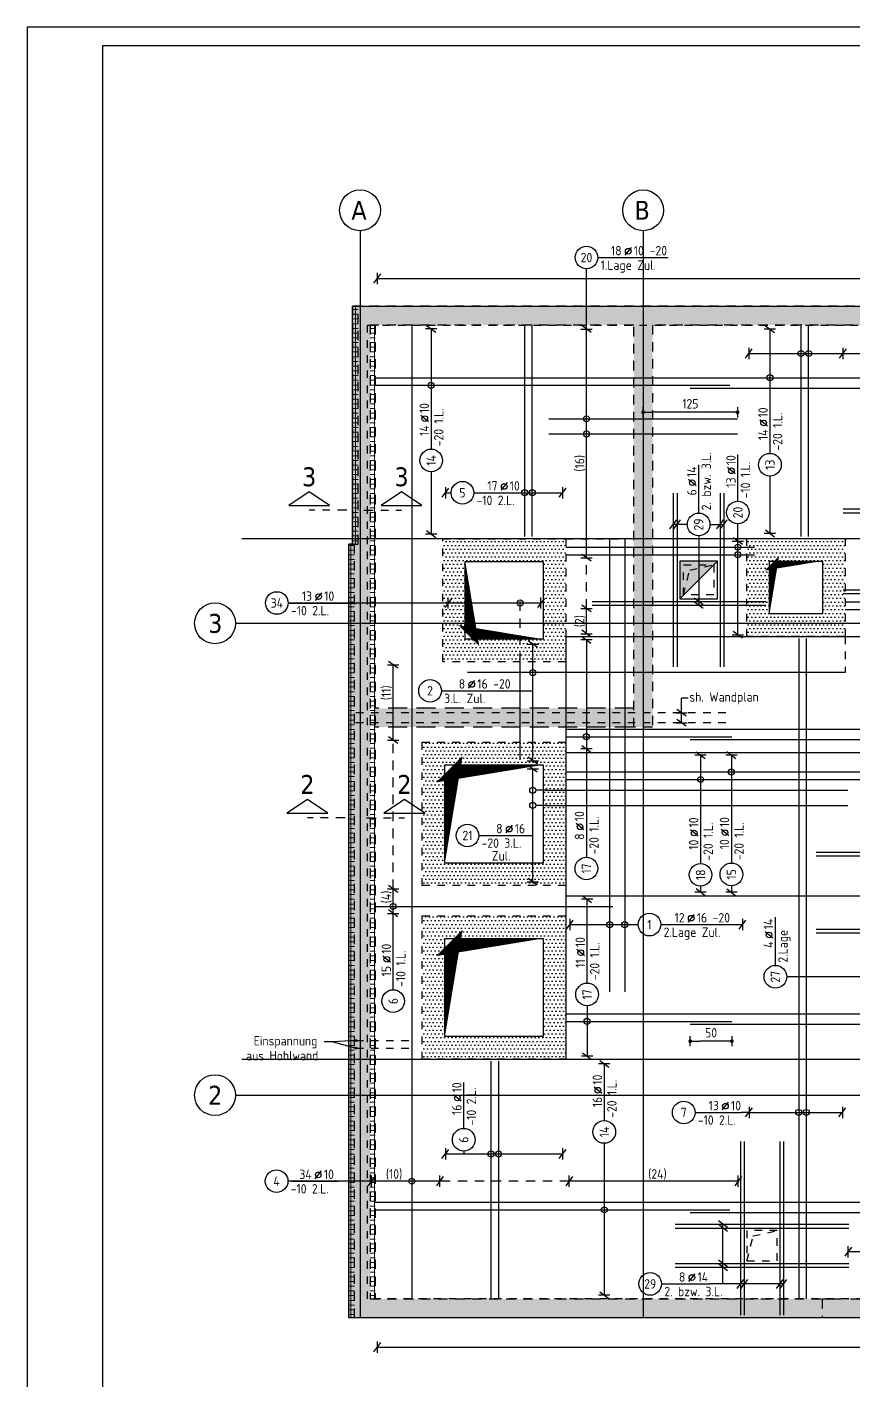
# Model space of a CAD drawing. Extents: x 0 to 83.7, y -3.8 to 29.7.
# Drawn here: x 0 to 10.95, y 11.77 to 29.7 of the extents above; entities that cross this region are included whole.
import ezdxf
from ezdxf.enums import TextEntityAlignment as Align

# ---------------------------------------------------------------- set-up
doc = ezdxf.new("R2010")
doc.units = 0
doc.header["$LTSCALE"] = 0.5
for name, pattern in [('AUSGEZOGEN', [1000.01, 1000, 0.01]), ('DOT', [0.175, 0.05, -0.125]), ('HIDDEN2', [0.187, 0.125, -0.062]), ('PUNKT', [0.175, 0.05, -0.125]), ('STRICHLINIE', [0.75, 0.5, -0.25]), ('STRICHPUNKT2', [0.55, 0.25, -0.125, 0.05, -0.125]), ('VERDECKT', [0.375, 0.25, -0.125])]:
    doc.linetypes.add(name, pattern=pattern)
for name, color, linetype in [('ACHSEN', 7, 'Continuous'), ('Attika DG', 7, 'Continuous'), ('BETON', 7, 'Continuous'), ('DD', 7, 'Continuous'), ('grau_dunkel', 7, 'Continuous'), ('grau_mittel', 7, 'Continuous'), ('HILFE', 7, 'Continuous'), ('MASSE', 7, 'Continuous'), ('OBJEKT', 7, 'Continuous'), ('RAHMEN', 7, 'Continuous'), ('RND', 7, 'Continuous'), ('SCHATTEN', 7, 'Continuous'), ('SCHNITTE', 7, 'Continuous'), ('SFP_Achsen', 7, 'Continuous'), ('TEXT', 7, 'Continuous'), ('VERDECKT', 7, 'Continuous'), ('VERDECKT2', 7, 'Continuous')]:
    doc.layers.add(name, color=color, linetype=linetype)
doc.layers.add('NOPLOT', color=7, linetype='Continuous', plot=False)
doc.layers.add('zila_01_rb_02_stb-fertig_05_schraff', color=144, linetype='Continuous', lineweight=9)
doc.styles.add('helv', font='tahoma.ttf')
doc.styles.add('txt', font='isocp.shx')
doc.dimstyles.new('DOT_I', dxfattribs={"dimscale": 0.5, "dimtxt": 0.25, "dimasz": 0.25, "dimexe": 0.1, "dimexo": 0.3, "dimgap": 0.1, "dimtad": 1, "dimdec": 3, "dimzin": 3, "dimtxsty": 'txt', "dimblk": 'DOT', "dimblk1": 'DOT', "dimblk2": 'DOT', "dimsah": 1, "dimcen": 0.1, "dimse1": 1, "dimse2": 1, "dimazin": 0, "dimtfac": 1, "dimtdec": 4, "dimtix": 1, "dimtmove": 2, "dimatfit": 3, "dimfxl": 0, "dimtvp": 1, "dimtolj": 1, "dimtzin": 0, "dimarcsym": 0})
pattern_1 = [(0, (-74.275054, -30.1662), (0.025, 0.05), [0, -0.05])]

# ---------------------------------------------------------------- blocks, each defined once
blk = doc.blocks.new('Aufkantung')
at = {"color": 0, "linetype": 'ByBlock', "lineweight": -2}
for points in [[(-0.1, 10.25), (-0.05, 10.25), (-0.05, 13.4), (35.175, 13.4), (35.175, 0), (-0.1, 0)], [(0.15, 13.15), (34.925, 13.15), (34.925, 0.25), (0.15, 0.25)], [(1.145, 10.32), (2.775, 10.32), (2.775, 8.69), (1.145, 8.69)], [(5.175, 10.325), (6.475, 10.325), (6.475, 9.025), (5.175, 9.025)], [(1.445, 10.02), (2.475, 10.02), (2.475, 8.99), (1.445, 8.99)], [(5.475, 10.025), (6.175, 10.025), (6.175, 9.325), (5.475, 9.325)], [(0.875, 7.625), (2.775, 7.625), (2.775, 5.725), (0.875, 5.725)], [(1.175, 7.325), (2.475, 7.325), (2.475, 6.025), (1.175, 6.025)], [(0.875, 5.325), (2.775, 5.325), (2.775, 3.425), (0.875, 3.425)], [(1.175, 5.025), (2.475, 5.025), (2.475, 3.725), (1.175, 3.725)]]:
    blk.add_lwpolyline(points, close=True, dxfattribs=at)
blk = doc.blocks.new('lei_gre')
at = {"layer": 'RND', "color": 7, "linetype": 'Continuous'}
for p, q in [((-0.09, -0.12), (0.09, 0.12)), ((0, 0.15), (0, -0.15))]:
    blk.add_line(p, q, dxfattribs=at)
blk = doc.blocks.new('RND_LEI')
at = {"layer": 'RND', "color": 7, "linetype": 'Continuous'}
blk.add_line((1.022, 0.066), (1.19, 0.27), dxfattribs=at)
for centre, radius in [((0, 0), 0.3), ((1.106, 0.168), 0.075)]:
    blk.add_circle(centre, radius, dxfattribs=at)
at = {"layer": 'RND', "color": 7, "linetype": 'Continuous', "style": 'txt'}
blk.add_attdef('POSL', text='', height=0.25, dxfattribs=at).set_placement((0, 0), align=Align.MIDDLE)
blk.add_attdef('ANZ', text='', height=0.25, dxfattribs=at).set_placement((0.931, 0.057), align=Align.RIGHT)
for tag, p in [('DUM', (1.253, 0.057)), ('ABSTD', (1.674, 0.057)), ('POSTXT', (0.374, -0.327))]:
    blk.add_attdef(tag, p, '', height=0.25, dxfattribs=at)
blk = doc.blocks.new('DOT')
at = {"layer": 'MASSE', "color": 7, "linetype": 'Continuous'}
for p, q in [((0, 0), (-1, 0)), ((0, 0.54), (0, -0.54))]:
    blk.add_line(p, q, dxfattribs=at)
at = {"layer": 'MASSE', "color": 7, "linetype": 'Continuous', "const_width": 0.2}
blk.add_lwpolyline([(-0.1, 0, 1), (0.1, 0, 1)], format="xyb", close=True, dxfattribs=at)
blk = doc.blocks.new('*D46')
at = {"layer": 'Defpoints', "color": 0, "linetype": 'AUSGEZOGEN', "transparency": 16777216}
for p in [(8.785, 16.267), (8.785, 16.267), (9.335, 16.267)]:
    blk.add_point(p, dxfattribs=at)
at = {"layer": 'MASSE', "color": 0, "linetype": 'AUSGEZOGEN', "lineweight": -2, "transparency": 16777216}
blk.add_line((9.21, 16.267), (8.91, 16.267), dxfattribs=at)
at = {"layer": 'MASSE', "color": 0, "linetype": 'AUSGEZOGEN', "lineweight": -2, "transparency": 16777216, "xscale": 0.125, "yscale": 0.125, "zscale": 0.125, "rotation": 180}
blk.add_blockref('DOT', (8.785, 16.267), dxfattribs=at)
at = {"layer": 'MASSE', "color": 0, "linetype": 'AUSGEZOGEN', "lineweight": -2, "transparency": 16777216, "xscale": 0.125, "yscale": 0.125, "zscale": 0.125}
blk.add_blockref('DOT', (9.335, 16.267), dxfattribs=at)
at = {"layer": 'MASSE', "color": 0, "linetype": 'AUSGEZOGEN', "transparency": 16777216, "insert": (9.06, 16.379), "char_height": 0.125, "attachment_point": 5, "style": 'txt'}
blk.add_mtext('\\A1;50', dxfattribs=at)
blk = doc.blocks.new('*D48')
at = {"layer": 'Defpoints', "color": 0, "linetype": 'AUSGEZOGEN', "transparency": 16777216}
for p in [(8.16, 24.597), (8.16, 24.597), (9.41, 24.597)]:
    blk.add_point(p, dxfattribs=at)
at = {"layer": 'MASSE', "color": 0, "linetype": 'AUSGEZOGEN', "lineweight": -2, "transparency": 16777216}
blk.add_line((9.285, 24.597), (8.285, 24.597), dxfattribs=at)
at = {"layer": 'MASSE', "color": 0, "linetype": 'AUSGEZOGEN', "lineweight": -2, "transparency": 16777216, "xscale": 0.125, "yscale": 0.125, "zscale": 0.125, "rotation": 180}
blk.add_blockref('DOT', (8.16, 24.597), dxfattribs=at)
at = {"layer": 'MASSE', "color": 0, "linetype": 'AUSGEZOGEN', "lineweight": -2, "transparency": 16777216, "xscale": 0.125, "yscale": 0.125, "zscale": 0.125}
blk.add_blockref('DOT', (9.41, 24.597), dxfattribs=at)
at = {"layer": 'MASSE', "color": 0, "linetype": 'AUSGEZOGEN', "transparency": 16777216, "insert": (8.785, 24.71), "char_height": 0.125, "attachment_point": 5, "style": 'txt'}
blk.add_mtext('\\A1;125', dxfattribs=at)
blk = doc.blocks.new('SCHN-1')
at = {"layer": 'SCHNITTE', "color": 5, "linetype": 'Continuous'}
blk.add_lwpolyline([(0.54, 0.125), (0, 0.485), (-0.54, 0.125)], close=True, dxfattribs=at)
at = {"layer": 'SCHNITTE', "color": 6, "linetype": 'Continuous', "style": 'helv'}
blk.add_attdef('SCHN-1', text='', height=0.5, dxfattribs=at).set_placement((0, 0.635), align=Align.CENTER)
blk = doc.blocks.new('A1-35-0')
at = {"layer": 'RAHMEN'}
for p, q in [((118.9, 59.4), (0, 59.4)), ((0, 59.4), (0, 0))]:
    blk.add_line(p, q, dxfattribs=at)
at = {"layer": 'RAHMEN', "color": 5}
for p, q in [((118.4, 58.9), (2, 58.9)), ((2, 58.9), (2, 0.5))]:
    blk.add_line(p, q, dxfattribs=at)

msp = doc.modelspace()

# ---------------------------------------------------------------- hatches: boundary and pattern name
at = {"layer": 'Attika DG', "linetype": 'AUSGEZOGEN'}
h = msp.add_hatch(dxfattribs=at)
h.set_pattern_fill('DOTS', color=102, scale=0.8, double=1)
h.set_pattern_definition([(0, (-74.275054, 0.027677), (0.025, 0.05), [0, -0.05])])
h.paths.add_polyline_path([(39.5349, 26.0023), (4.3099, 26.0023), (4.3099, 22.8523), (4.2599, 22.8523), (4.2599, 12.6023), (39.5349, 12.6023)])
h.paths.add_polyline_path([(4.5099, 25.7523), (39.2849, 25.7523), (39.2849, 12.8523), (4.5099, 12.8523)], flags=16)
h = msp.add_hatch(dxfattribs=at)
h.set_pattern_fill('DOTS', color=102, scale=0.8, double=1)
h.set_pattern_definition(pattern_1)
h.paths.add_polyline_path([(7.1349, 22.9223), (5.5049, 22.9223), (5.5049, 21.2923), (7.1349, 21.2923)])
h.paths.add_polyline_path([(6.8349, 22.6223), (5.8049, 22.6223), (5.8049, 21.5923), (6.8349, 21.5923)], flags=16)
h = msp.add_hatch(dxfattribs=at)
h.set_pattern_fill('DOTS', color=102, scale=0.8, double=1)
h.set_pattern_definition(pattern_1)
h.paths.add_polyline_path([(9.5349, 22.9273), (9.5349, 21.6273), (10.8349, 21.6273), (10.8349, 22.9273)])
h.paths.add_polyline_path([(9.8349, 22.6273), (9.8349, 21.9273), (10.5349, 21.9273), (10.5349, 22.6273)], flags=16)
h = msp.add_hatch(dxfattribs=at)
h.set_pattern_fill('DOTS', color=102, scale=0.8, double=1)
h.set_pattern_definition([(0, (-75.970054, -29.2862), (0.025, 0.05), [0, -0.05])])
h.paths.add_polyline_path([(5.2349, 20.2273), (5.2349, 18.3273), (7.1349, 18.3273), (7.1349, 20.2273)])
h.paths.add_polyline_path([(6.8349, 19.9273), (5.5349, 19.9273), (5.5349, 18.6273), (6.8349, 18.6273)], flags=16)
h = msp.add_hatch(dxfattribs=at)
h.set_pattern_fill('DOTS', color=102, scale=0.8, double=1)
h.set_pattern_definition([(0, (-75.970054, -31.5862), (0.025, 0.05), [0, -0.05])])
h.paths.add_polyline_path([(5.2349, 17.9273), (5.2349, 16.0273), (7.1349, 16.0273), (7.1349, 17.9273)])
h.paths.add_polyline_path([(6.8349, 17.6273), (5.5349, 17.6273), (5.5349, 16.3273), (6.8349, 16.3273)], flags=16)
at = {"layer": 'grau_dunkel', "transparency": 33554687}
msp.add_hatch(color=21, dxfattribs=at).paths.add_polyline_path([(9.1449, 22.6273), (8.6449, 22.6273), (8.6449, 22.1273)])
at = {"layer": 'grau_mittel'}
h = msp.add_hatch(color=61, dxfattribs=at)
h.paths.add_polyline_path([(39.2849, 25.7523), (39.2849, 12.8523), (39.1349, 12.8523), (39.1349, 12.6023), (39.5349, 12.6023), (39.5349, 26.0023), (4.3849, 26.0023), (4.3849, 22.8523), (4.3349, 22.8523), (4.3349, 12.6023), (10.5299, 12.6023), (10.5299, 12.8523), (4.5449, 12.8523), (4.5449, 25.7523), (8.0349, 25.7523), (8.0349, 20.4273), (8.2849, 20.4273), (8.2849, 25.7523)])
h.paths.add_polyline_path([(35.9849, 12.6023), (35.9849, 12.8523), (13.2899, 12.8523), (13.2899, 12.6023)], flags=17)
h.paths.add_polyline_path([(36.1849, 12.8523), (36.1849, 12.6023), (37.1849, 12.6023), (37.1849, 12.8523)], flags=17)
h.paths.add_polyline_path([(34.0849, 15.6773), (34.0849, 17.6523), (36.7849, 17.6523), (36.7849, 17.1873), (37.0349, 17.1873), (37.0349, 17.4373), (36.9549, 17.4373), (36.9549, 17.5873), (37.0349, 17.5873), (37.0349, 17.9023), (33.8349, 17.9023), (33.8349, 15.4273), (37.0349, 15.4273), (37.0349, 16.1373), (36.7849, 16.1373), (36.7849, 15.6773)], flags=17)
h = msp.add_hatch(color=61, dxfattribs=at)
h.paths.add_polyline_path([(39.1349, 12.6023), (39.1349, 12.8523), (37.1849, 12.8523), (37.1849, 12.6023)])
h.paths.add_polyline_path([(12.4199, 12.8523), (12.4199, 12.6023), (13.2899, 12.6023), (13.2899, 12.8523)])
h.paths.add_polyline_path([(10.5299, 12.8523), (10.5299, 12.6023), (12.2199, 12.6023), (12.2199, 12.8523)])
h.paths.add_polyline_path([(8.0349, 20.4273), (8.0349, 20.6773), (4.6099, 20.6773), (4.6099, 20.4273)])
h.paths.add_polyline_path([(36.7849, 16.1373), (37.0349, 16.1373), (37.0349, 17.1873), (36.7849, 17.1873)])
h.paths.add_polyline_path([(31.2849, 18.9473), (31.2849, 19.3473), (14.2949, 19.3473), (14.2949, 18.9473)])
at = {"layer": 'zila_01_rb_02_stb-fertig_05_schraff', "linetype": 'AUSGEZOGEN'}
h = msp.add_hatch(dxfattribs=at)
h.set_pattern_fill('ANSI37', color=102, scale=0.5, angle=-45)
h.set_pattern_definition([(0, (-74.275054, -30.1662), (1e-17, 0.0625), []), (90, (-74.275054, -30.1662), (-0.0625, 2e-17), [])])
h.paths.add_polyline_path([(4.3349, 22.8523), (4.2599, 22.8523), (4.2599, 12.6023), (4.3349, 12.6023)])
h.paths.add_polyline_path([(4.3849, 26.0023), (4.3099, 26.0023), (4.3099, 22.8523), (4.3349, 22.8523), (4.3849, 22.8523)])
h.paths.add_polyline_path([(4.6099, 25.7523), (4.5449, 25.7523), (4.5449, 18.6012), (4.6099, 18.6012)])
h.paths.add_polyline_path([(4.6099, 18.6012), (4.5449, 18.6012), (4.5449, 12.8523), (4.6099, 12.8523)])

# ---------------------------------------------------------------- linework, layer by layer
at = {"layer": 'ACHSEN', "color": 140, "linetype": 'AUSGEZOGEN'}
for p, q in [((4.4099, 27.0023), (4.4099, 12.6023)), ((8.1599, 27.0023), (8.1599, 12.6023)), ((2.7599, 21.8023), (39.5349, 21.8023)), ((2.7599, 15.5523), (39.5349, 15.5523))]:
    msp.add_line(p, q, dxfattribs=at)
at = {"layer": 'BETON', "color": 6, "linetype": 'AUSGEZOGEN'}
for p, q in [((4.3099, 26.0023), (39.5349, 26.0023)), ((4.3099, 22.8523), (4.3099, 26.0023)), ((4.2599, 12.6023), (4.2599, 22.8523)), ((4.2599, 22.8523), (4.3099, 22.8523)), ((4.3349, 12.6023), (4.2599, 12.6023)), ((39.5349, 12.6023), (4.2599, 12.6023))]:
    msp.add_line(p, q, dxfattribs=at)
for points in [[(5.8049, 22.6223), (6.8349, 22.6223), (6.8349, 21.5923), (5.8049, 21.5923)], [(9.8349, 22.6273), (10.5349, 22.6273), (10.5349, 21.9273), (9.8349, 21.9273)], [(5.5349, 19.9273), (6.8349, 19.9273), (6.8349, 18.6273), (5.5349, 18.6273)], [(5.5349, 17.6273), (6.8349, 17.6273), (6.8349, 16.3273), (5.5349, 16.3273)]]:
    msp.add_lwpolyline(points, close=True, dxfattribs=at)
at = {"layer": 'DD', "color": 7, "linetype": 'HIDDEN2'}
for p, q in [((8.6949, 22.1773), (8.7765, 22.507)), ((8.7765, 22.507), (9.0949, 22.5773)), ((9.5349, 13.3573), (9.6165, 13.687)), ((9.6115, 13.687), (9.9299, 13.7573))]:
    msp.add_line(p, q, dxfattribs=at)
for points in [[(8.6949, 22.5773), (9.0949, 22.5773), (9.0949, 22.1773), (8.6949, 22.1773)], [(9.9349, 13.7573), (9.5349, 13.7573), (9.5349, 13.3573), (9.9349, 13.3573)]]:
    msp.add_lwpolyline(points, close=True, dxfattribs=at)
at = {"layer": 'HILFE', "color": 102, "linetype": 'DOT'}
for p, q in [((7.1349, 22.9223), (7.9159, 22.9223)), ((10.8349, 21.6273), (10.8349, 21.1486))]:
    msp.add_line(p, q, dxfattribs=at)
at = {"layer": 'HILFE', "color": 102, "linetype": 'AUSGEZOGEN'}
for p, q in [((8.6681, 20.483), (8.6681, 20.8094)), ((8.7544, 20.8094), (8.6681, 20.8094)), ((4.0542, 16.2569), (3.935, 16.2569)), ((4.3549, 16.2764), (4.0542, 16.2569)), ((4.0542, 16.2569), (4.3549, 16.1764))]:
    msp.add_line(p, q, dxfattribs=at)
at = {"layer": 'NOPLOT', "color": 191, "linetype": 'AUSGEZOGEN'}
for p, q in [((2.8457, 22.9273), (41.7824, 22.9273)), ((7.1349, 21.6273), (41.7824, 21.6273)), ((7.1349, 21.6273), (7.1349, 16.0273)), ((7.1349, 20.0923), (41.7904, 20.0923)), ((7.1349, 18.1923), (41.7904, 18.1923)), ((2.8466, 16.0273), (41.7824, 16.0273))]:
    msp.add_line(p, q, dxfattribs=at)
at = {"layer": 'OBJEKT', "color": 7, "linetype": 'AUSGEZOGEN'}
msp.add_line((8.6449, 22.1273), (9.1449, 22.6273), dxfattribs=at)
msp.add_lwpolyline([(9.1449, 22.6273), (8.6449, 22.6273), (8.6449, 22.1273), (9.1449, 22.1273)], close=True, dxfattribs=at)
at = {"layer": 'RND', "color": 7, "linetype": 'AUSGEZOGEN'}
for p, q in [((7.5598, 26.6474), (8.491, 26.6474)), ((4.6388, 26.37), (23.7131, 26.37)), ((7.4098, 25.7005), (7.4098, 26.4974)), ((5.3522, 25.7021), (5.3522, 24.1101)), ((7.4098, 22.67), (7.4098, 25.7005)), ((9.8394, 25.6974), (9.8394, 24.053)), ((9.5611, 25.3763), (10.8071, 25.3763)), ((10.8071, 25.3763), (11.2805, 25.3763)), ((9.4141, 23.4197), (9.4141, 24.0372)), ((8.8956, 23.2621), (8.8956, 23.9021)), ((5.3522, 23.8101), (5.3522, 22.9852)), ((9.8394, 23.753), (9.8394, 22.9938)), ((5.5417, 23.5319), (5.6165, 23.5319)), ((5.9165, 23.5319), (7.0939, 23.5319)), ((9.4141, 22.8916), (9.4141, 23.1197)), ((9.4141, 21.6497), (9.4141, 22.8916)), ((5.5782, 22.0713), (3.4586, 22.0713)), ((3.4586, 22.0713), (4.3649, 22.0713)), ((6.8071, 22.0713), (5.5782, 22.0713)), ((7.4098, 21.6649), (7.4098, 21.9978)), ((6.6988, 19.9824), (6.6988, 21.5264)), ((7.4078, 21.5839), (7.4078, 20.1407)), ((4.8489, 20.2553), (4.8489, 21.2534)), ((5.4874, 20.9087), (6.6988, 20.9087)), ((7.4078, 20.1407), (7.4078, 18.7038)), ((8.9203, 20.0568), (8.9203, 18.6212)), ((9.3285, 20.0575), (9.3285, 18.6266)), ((6.6977, 18.377), (6.6977, 19.8737)), ((5.9831, 18.992), (6.6977, 18.992)), ((8.9203, 18.3212), (8.9203, 18.2432)), ((9.3285, 18.3266), (9.3285, 18.2388)), ((4.8489, 17.9602), (4.8489, 18.283)), ((7.4177, 17.0372), (7.4177, 18.1474)), ((4.8489, 17.567), (4.8489, 17.9602)), ((7.1902, 17.8115), (8.0936, 17.8115)), ((8.3936, 17.8115), (9.476, 17.8115)), ((9.9112, 17.2707), (9.9112, 17.9107)), ((4.8489, 16.9486), (4.8489, 17.567)), ((7.4177, 16.7372), (7.4177, 16.0691)), ((7.6449, 15.966), (7.6449, 15.2148)), ((5.7833, 15.1124), (5.7833, 15.7179)), ((8.8473, 15.323), (9.4643, 15.323)), ((9.5625, 15.323), (9.4643, 15.323)), ((9.5625, 15.323), (10.7989, 15.323)), ((7.6449, 14.9148), (7.6449, 12.9015)), ((5.5403, 14.7741), (7.0933, 14.7741)), ((5.7833, 14.8124), (5.7833, 14.7741)), ((4.5634, 14.4127), (3.4548, 14.4127)), ((3.5042, 14.4127), (4.1184, 14.4127)), ((5.4674, 14.4127), (4.5634, 14.4127)), ((9.4189, 14.4127), (7.1801, 14.4127)), ((11.421, 13.4778), (10.876, 13.4778)), ((8.4033, 13.052), (9.0433, 13.052)), ((4.6388, 12.2139), (23.7131, 12.2139))]:
    msp.add_line(p, q, dxfattribs=at)
at = {"layer": 'RND', "color": 102, "linetype": 'AUSGEZOGEN'}
for p, q in [((8.7456, 23.1121), (8.5599, 23.1121)), ((8.8956, 22.9621), (8.8956, 22.0423)), ((9.0456, 23.1121), (9.2299, 23.1121)), ((11.8849, 17.1207), (10.0612, 17.1207)), ((9.2166, 13.052), (9.2166, 13.8423)), ((10.0199, 13.052), (9.0433, 13.052))]:
    msp.add_line(p, q, dxfattribs=at)
at = {"layer": 'RND', "color": 7, "linetype": 'VERDECKT'}
for p, q in [((7.4098, 21.9978), (7.4098, 22.67)), ((4.8489, 18.283), (4.8489, 20.2553)), ((7.1801, 14.4127), (5.4674, 14.4127))]:
    msp.add_line(p, q, dxfattribs=at)
at = {"layer": 'RND', "color": 102, "linetype": 'VERDECKT'}
for p, q in [((6.5308, 21.2923), (6.5308, 22.1213)), ((6.8699, 19.591), (6.6477, 19.591)), ((6.8699, 19.391), (6.6477, 19.391))]:
    msp.add_line(p, q, dxfattribs=at)
at = {"layer": 'RND', "color": 1, "linetype": 'AUSGEZOGEN'}
for points in [[(5.096, 25.7523), (5.096, 12.8523)], [(6.5909, 22.9523), (6.5909, 25.7523)], [(6.6909, 22.9523), (6.6909, 25.7523)], [(10.2523, 22.9523), (10.2523, 25.7523)], [(10.3523, 22.9523), (10.3523, 25.7523)], [(4.6099, 25.0548), (15.1099, 25.0548)], [(4.6099, 24.9548), (9.3099, 24.9548)], [(8.7849, 24.9191), (19.2849, 24.9191)], [(6.9099, 24.511), (9.4099, 24.511)], [(6.9099, 24.311), (9.4099, 24.311)], [(8.5599, 23.5273), (8.5599, 21.2273)], [(8.6099, 23.5273), (8.6099, 21.2273)], [(9.1799, 23.5273), (9.1799, 21.2273)], [(9.2299, 23.5273), (9.2299, 21.2273)], [(14.4099, 23.3123), (10.8099, 23.3123)], [(14.4099, 23.2623), (10.8099, 23.2623)], [(7.1349, 22.811), (9.6349, 22.811)], [(7.7159, 22.9223), (7.7159, 16.9223)], [(7.9159, 22.9223), (7.9159, 16.9223)], [(7.1349, 22.711), (9.6349, 22.711)], [(14.4099, 22.2423), (10.8099, 22.2423)], [(7.4849, 22.0923), (9.7849, 22.0923)], [(14.4099, 22.1923), (10.8099, 22.1923)], [(10.8349, 22.0858), (21.9849, 22.0858)], [(7.4849, 22.0423), (9.7849, 22.0423)], [(10.8349, 21.9858), (17.9849, 21.9858)], [(10.2207, 21.6023), (10.2207, 12.8523)], [(10.3207, 21.6023), (10.3207, 12.8523)], [(6.5308, 19.9923), (6.5308, 21.2923)], [(10.8349, 21.1486), (5.8349, 21.1486)], [(7.1349, 20.3996), (17.6349, 20.3996)], [(7.1349, 20.2996), (9.3349, 20.2996)], [(8.7849, 20.264), (19.2849, 20.264)], [(7.1349, 19.8333), (18.2849, 19.8333)], [(7.1349, 19.7333), (12.6349, 19.7333)], [(6.8699, 19.591), (10.8699, 19.591)], [(6.8699, 19.391), (10.8699, 19.391)], [(10.4499, 18.7723), (12.7499, 18.7723)], [(10.4499, 18.7223), (12.7499, 18.7223)], [(4.6099, 18.0516), (7.7599, 18.0516)], [(10.4499, 17.7523), (12.7499, 17.7523)], [(10.4499, 17.7023), (12.7499, 17.7023)], [(7.1349, 16.6286), (17.6349, 16.6286)], [(7.1349, 16.5286), (9.3349, 16.5286)], [(8.7849, 16.493), (19.2849, 16.493)], [(6.1445, 16.0023), (6.1445, 12.8523)], [(6.2445, 16.0023), (6.2445, 12.8523)], [(9.4499, 14.9373), (9.4499, 12.6373)], [(9.4999, 14.9373), (9.4999, 12.6373)], [(9.9699, 14.9373), (9.9699, 12.6373)], [(10.0199, 14.9373), (10.0199, 12.6373)], [(4.6099, 14.1331), (15.1099, 14.1331)], [(4.6099, 14.0331), (9.3099, 14.0331)], [(8.7849, 13.9975), (19.2849, 13.9975)], [(8.5849, 13.8423), (10.8849, 13.8423)], [(8.5849, 13.7923), (10.8849, 13.7923)], [(8.5849, 13.3223), (10.8849, 13.3223)], [(8.5849, 13.2723), (10.8849, 13.2723)]]:
    msp.add_lwpolyline(points, dxfattribs=at)
at = {"layer": 'RND', "color": 1, "linetype": 'HIDDEN2'}
for points in [[(9.2553, 20.6155), (4.3553, 20.6155)], [(9.2553, 20.483), (4.3553, 20.483)], [(4.3549, 16.2764), (5.1549, 16.2764)], [(4.3549, 16.1764), (5.1549, 16.1764)]]:
    msp.add_lwpolyline(points, dxfattribs=at)
at = {"layer": 'RND', "color": 7, "linetype": 'AUSGEZOGEN', "const_width": 0.0125}
for points in [[(6.8761, 19.591, 1), (6.8636, 19.591, 1)], [(6.8761, 19.391, 1), (6.8636, 19.391, 1)]]:
    msp.add_lwpolyline(points, format="xyb", close=True, dxfattribs=at)
at = {"layer": 'RND', "color": 7, "linetype": 'AUSGEZOGEN'}
for centre, radius in [((10.2523, 25.3763), 0.04), ((10.3523, 25.3763), 0.04), ((5.3522, 24.9548), 0.04), ((9.8394, 25.0548), 0.04), ((7.4098, 24.511), 0.04), ((7.4098, 24.311), 0.04), ((6.5909, 23.5319), 0.04), ((6.6909, 23.5319), 0.04), ((9.4141, 22.811), 0.04), ((9.4141, 22.711), 0.04), ((6.5308, 22.0713), 0.04), ((6.6988, 21.1486), 0.04), ((7.4078, 20.2996), 0.04), ((8.9203, 19.7333), 0.04), ((9.3285, 19.8333), 0.04), ((6.6977, 19.591), 0.04), ((6.6977, 19.391), 0.04), ((4.8489, 18.0516), 0.04), ((7.7159, 17.8115), 0.04), ((7.9159, 17.8115), 0.04), ((7.4177, 16.5286), 0.04), ((4.3549, 16.2764), 0.0125), ((4.3549, 16.1764), 0.0125), ((10.2207, 15.323), 0.04), ((10.3207, 15.323), 0.04), ((6.1445, 14.7741), 0.04), ((6.2445, 14.7741), 0.04), ((5.096, 14.4127), 0.04), ((7.6449, 14.0331), 0.04)]:
    msp.add_circle(centre, radius, dxfattribs=at)
at = {"layer": 'SCHATTEN', "color": 1, "linetype": 'AUSGEZOGEN'}
for points in [[(6.8349, 21.5923, 0, 0.168, 0), (5.8117, 21.676, 0, 0, 0), (5.8886, 21.5991, 0.168, 0, 0), (5.8049, 22.6223, 0, 0, 0)], [(9.8349, 21.9273, 0, 0.1141, 0), (9.8918, 22.6226, 0, 0, 0), (9.8395, 22.5704, 0.1141, 0, 0), (10.5349, 22.6273, 0, 0, 0)], [(5.5349, 18.6273, 0, 0.212, 0), (5.6405, 19.9186, 0, 0, 0), (5.5435, 19.8216, 0.212, 0, 0), (6.8349, 19.9273, 0, 0, 0)], [(5.5349, 16.3273, 0, 0.212, 0), (5.6405, 17.6186, 0, 0, 0), (5.5435, 17.5216, 0.212, 0, 0), (6.8349, 17.6273, 0, 0, 0)]]:
    msp.add_lwpolyline(points, format="xyseb", dxfattribs=at)
at = {"layer": 'SCHNITTE', "color": 5, "linetype": 'STRICHPUNKT2'}
for p, q in [((4.2366, 23.3007), (3.7366, 23.3007)), ((4.4602, 23.3007), (4.9602, 23.3007)), ((4.2127, 19.2255), (3.7127, 19.2255)), ((4.4973, 19.2255), (4.9973, 19.2255))]:
    msp.add_line(p, q, dxfattribs=at)
at = {"layer": 'SFP_Achsen', "color": 7, "linetype": 'AUSGEZOGEN'}
for centre in [(4.4099, 27.2727), (8.1599, 27.2727), (2.4894, 21.8023), (2.4894, 15.5523)]:
    msp.add_circle(centre, 0.2705, dxfattribs=at)
at = {"layer": 'VERDECKT', "color": 7, "linetype": 'VERDECKT', "lineweight": -2}
for p, q in [((4.3849, 22.8523), (4.3849, 26.0023)), ((4.5449, 25.7523), (4.5449, 12.8523)), ((8.0349, 25.7523), (4.5449, 25.7523)), ((4.6099, 25.7523), (4.6099, 12.8523)), ((8.0349, 20.4273), (8.0349, 25.7523)), ((39.2849, 25.7523), (8.2849, 25.7523)), ((8.2849, 25.7523), (8.2849, 20.4273)), ((4.3349, 22.8523), (4.2599, 22.8523)), ((4.3349, 12.6023), (4.3349, 22.8523)), ((4.3349, 22.8523), (4.3849, 22.8523)), ((8.2849, 20.4273), (8.0349, 20.4273)), ((4.5449, 12.8523), (10.5299, 12.8523)), ((10.5299, 12.8523), (10.5299, 12.6023)), ((10.5299, 12.6023), (4.3349, 12.6023))]:
    msp.add_line(p, q, dxfattribs=at)
for points in [[(39.5349, 26.0023), (4.3099, 26.0023), (4.3099, 22.8523), (4.3349, 22.8523)], [(4.3349, 12.6023), (4.2599, 12.6023), (4.2599, 22.8523), (4.3349, 22.8523)]]:
    msp.add_lwpolyline(points, dxfattribs=at)
at = {"layer": 'VERDECKT2', "color": 7, "linetype": 'STRICHLINIE'}
for p, q in [((8.0349, 20.6773), (4.6099, 20.6773)), ((8.0349, 20.4273), (4.6099, 20.4273)), ((10.5299, 12.8523), (12.2199, 12.8523)), ((12.2199, 12.6023), (10.5299, 12.6023))]:
    msp.add_line(p, q, dxfattribs=at)

# ---------------------------------------------------------------- block references
at = {"layer": 'Attika DG', "color": 102, "linetype": 'PUNKT'}
msp.add_blockref('Aufkantung', (4.3599, 12.6023), dxfattribs=at)
at = {"layer": 'RAHMEN', "color": 7, "linetype": 'AUSGEZOGEN', "xscale": 0.5, "yscale": 0.5, "zscale": 0.5}
msp.add_blockref('A1-35-0', (0, 0), dxfattribs=at)
at = {"layer": 'RND', "color": 7, "linetype": 'AUSGEZOGEN', "xscale": 0.5, "yscale": 0.5, "zscale": 0.5}
for p, values in [((7.4098, 26.6474), {'POSL': '20', 'DUM': '10', 'ANZ': '18', 'ABSTD': '-20', 'POSTXT': '1.Lage Zul.'}), ((5.7665, 23.5319), {'POSL': '5', 'DUM': '10', 'ANZ': '17', 'POSTXT': '-10 2.L.'}), ((3.3086, 22.0713), {'POSL': '34', 'DUM': '10', 'ANZ': '13', 'POSTXT': '-10 2.L.'}), ((5.3374, 20.9087), {'POSL': '2', 'DUM': '16', 'ANZ': '8', 'ABSTD': '-20', 'POSTXT': '3.L. Zul.'}), ((5.8331, 18.992), {'POSL': '21', 'DUM': '16', 'ANZ': '8', 'POSTXT': '-20 3.L.'}), ((8.2436, 17.8115), {'POSL': '1', 'DUM': '16', 'ANZ': '12', 'ABSTD': '-20', 'POSTXT': '2.Lage Zul.'}), ((8.6973, 15.323), {'POSL': '7', 'DUM': '10', 'ANZ': '13', 'POSTXT': '-10 2.L.'}), ((3.3048, 14.4127), {'POSL': '4', 'DUM': '10', 'ANZ': '34', 'POSTXT': '-10 2.L.'}), ((8.2533, 13.052), {'POSL': '29', 'DUM': '14', 'ANZ': '8', 'POSTXT': '2. bzw. 3.L.'})]:
    msp.add_blockref('RND_LEI', p, dxfattribs=at).add_auto_attribs(values)
for p in [(4.6388, 26.37), (9.5611, 25.3763), (10.8071, 25.3763), (5.5417, 23.5319), (7.0939, 23.5319), (8.5599, 23.1121), (8.6099, 23.1121), (9.1799, 23.1121), (9.2299, 23.1121), (7.1902, 17.8115), (9.476, 17.8115), (9.5625, 15.323), (10.7989, 15.323), (5.5403, 14.7741), (7.0933, 14.7741), (9.4499, 13.052), (9.4999, 13.052), (9.9699, 13.052), (10.0199, 13.052), (4.6388, 12.2139)]:
    msp.add_blockref('lei_gre', p, dxfattribs=at)
for p, rotation in [((5.3522, 25.7021), 270), ((7.4098, 25.7005), 90), ((9.8394, 25.6974), 270), ((5.3522, 22.9852), 270), ((9.8394, 22.9938), 270), ((9.4141, 22.8916), 90), ((7.4098, 22.67), 90), ((5.5782, 22.0713), 180), ((6.8071, 22.0713), 180), ((8.8956, 22.0923), 90), ((8.8956, 22.0423), 90), ((7.4098, 21.9978), 90), ((7.4098, 21.6649), 90), ((6.6988, 21.5264), 90), ((7.4078, 21.5839), 270), ((9.4141, 21.6497), 90), ((4.8489, 21.2534), 90), ((8.6681, 20.6155), 90.00000000000124), ((8.6681, 20.483), 90), ((4.8489, 20.2553), 90), ((7.4078, 20.1407), 270), ((8.9203, 20.0568), 270), ((9.3285, 20.0575), 270), ((6.6977, 19.8737), 90), ((6.6988, 19.9824), 90), ((4.8489, 18.283), 90), ((6.6977, 18.377), 90), ((7.4177, 18.1474), 270), ((8.9203, 18.2432), 270), ((9.3285, 18.2388), 270), ((4.8489, 17.9602), 90), ((7.4177, 16.0691), 270), ((7.6449, 15.966), 270), ((4.5634, 14.4127), 180), ((5.4674, 14.4127), 180), ((7.1801, 14.4127), 180), ((9.4189, 14.4127), 180), ((9.2166, 13.8423), 90), ((9.2166, 13.7923), 90), ((10.876, 13.4778), 180), ((9.2166, 13.3223), 90), ((9.2166, 13.2723), 90), ((7.6449, 12.9015), 270)]:
    msp.add_blockref('lei_gre', p, dxfattribs=dict(at, rotation=rotation))
at = {"layer": 'RND', "color": 7, "linetype": 'AUSGEZOGEN', "xscale": 0.5, "yscale": 0.5, "zscale": 0.5, "rotation": 90}
for p, values in [((5.3522, 23.9601), {'POSL': '14', 'DUM': '10', 'ANZ': '14', 'POSTXT': '-20 1.L.'}), ((9.8394, 23.903), {'POSL': '13', 'DUM': '10', 'ANZ': '14', 'POSTXT': '-20 1.L.'}), ((8.8956, 23.1121), {'POSL': '29', 'DUM': '14', 'ANZ': '6', 'POSTXT': '2. bzw. 3.L.'}), ((9.4141, 23.2697), {'POSL': '20', 'DUM': '10', 'ANZ': '13', 'POSTXT': '-10 1.L.'}), ((7.4078, 18.5538), {'POSL': '17', 'DUM': '10', 'ANZ': '8', 'POSTXT': '-20 1.L.'}), ((8.9203, 18.4712), {'POSL': '18', 'DUM': '10', 'ANZ': '10', 'POSTXT': '-20 1.L.'}), ((9.3285, 18.4766), {'POSL': '15', 'DUM': '10', 'ANZ': '10', 'POSTXT': '-20 1.L.'}), ((9.9112, 17.1207), {'POSL': '27', 'DUM': '14', 'ANZ': '4', 'POSTXT': '2.Lage'}), ((7.4177, 16.8872), {'POSL': '17', 'DUM': '10', 'ANZ': '11', 'POSTXT': '-20 1.L.'}), ((4.8489, 16.7986), {'POSL': '6', 'DUM': '10', 'ANZ': '15', 'POSTXT': '-10 1.L.'}), ((7.6449, 15.0648), {'POSL': '14', 'DUM': '10', 'ANZ': '16', 'POSTXT': '-20 1.L.'}), ((5.7833, 14.9624), {'POSL': '6', 'DUM': '10', 'ANZ': '16', 'POSTXT': '-10 2.L.'})]:
    msp.add_blockref('RND_LEI', p, dxfattribs=at).add_auto_attribs(values)
at = {"layer": 'SCHNITTE', "color": 5, "linetype": 'STRICHPUNKT2', "xscale": 0.5, "yscale": 0.5, "zscale": 0.5}
for p, values in [((3.7366, 23.3007), {'SCHN-1': '3'}), ((4.9602, 23.3007), {'SCHN-1': '3'}), ((3.7127, 19.2255), {'SCHN-1': '2'}), ((4.9973, 19.2255), {'SCHN-1': '2'})]:
    msp.add_blockref('SCHN-1', p, dxfattribs=at).add_auto_attribs(values)

# ---------------------------------------------------------------- texts
at = {"layer": 'RND', "color": 7, "linetype": 'AUSGEZOGEN', "style": 'txt'}
for s, p in [('(16)', (7.3173, 23.9219)), ('(2)', (7.3173, 21.8314)), ('(11)', (4.7564, 20.8818)), ('(4)', (4.7564, 18.1772))]:
    msp.add_text(s, height=0.125, rotation=90, dxfattribs=at).set_placement(p, align=Align.MIDDLE)
for s, p in [('(10)', (4.8611, 14.5087)), ('(24)', (8.3494, 14.5087))]:
    msp.add_text(s, height=0.125, dxfattribs=at).set_placement(p, align=Align.MIDDLE)
at = {"layer": 'SFP_Achsen', "color": 6, "linetype": 'AUSGEZOGEN', "style": 'helv'}
for s, p in [('A', (4.2958, 27.1484)), ('B', (8.0458, 27.1484)), ('3', (2.3988, 21.6761)), ('2', (2.3988, 15.4261))]:
    msp.add_text(s, height=0.25, dxfattribs=at).set_placement(p)
at = {"layer": 'TEXT', "color": 7, "linetype": 'AUSGEZOGEN', "style": 'txt'}
for s, p in [('sh. Wandplan', (8.7713, 20.7648)), ('Zul.', (6.1559, 18.6597)), ('Einspannung', (3.0011, 16.21)), ('aus Hohlwand', (2.9014, 16.012))]:
    msp.add_text(s, height=0.125, dxfattribs=at).set_placement(p)

# ---------------------------------------------------------------- dimensions: what is measured, and where the dimension line sits
at = {"layer": 'MASSE', "color": 7, "linetype": 'AUSGEZOGEN'}
dim = msp.add_linear_dim(base=(8.1599, 24.597), p1=(9.4099, 24.597), p2=(8.1599, 24.597), dimstyle='DOT_I', override={"dimdec": 0, "dimlfac": 100}, dxfattribs=at)
dim.commit()
dim.dimension.update_dxf_attribs({"geometry": '*D48', "text_midpoint": (8.7849, 24.7095)})
dim = msp.add_linear_dim(base=(8.7849, 16.2667), p1=(9.3349, 16.2667), p2=(8.7849, 16.2667), text='50', dimstyle='DOT_I', override={"dimdec": 0, "dimlfac": 100}, dxfattribs=at)
dim.commit()
dim.dimension.update_dxf_attribs({"geometry": '*D46', "text_midpoint": (9.0599, 16.3792)})

doc.saveas('drawing.dxf')
